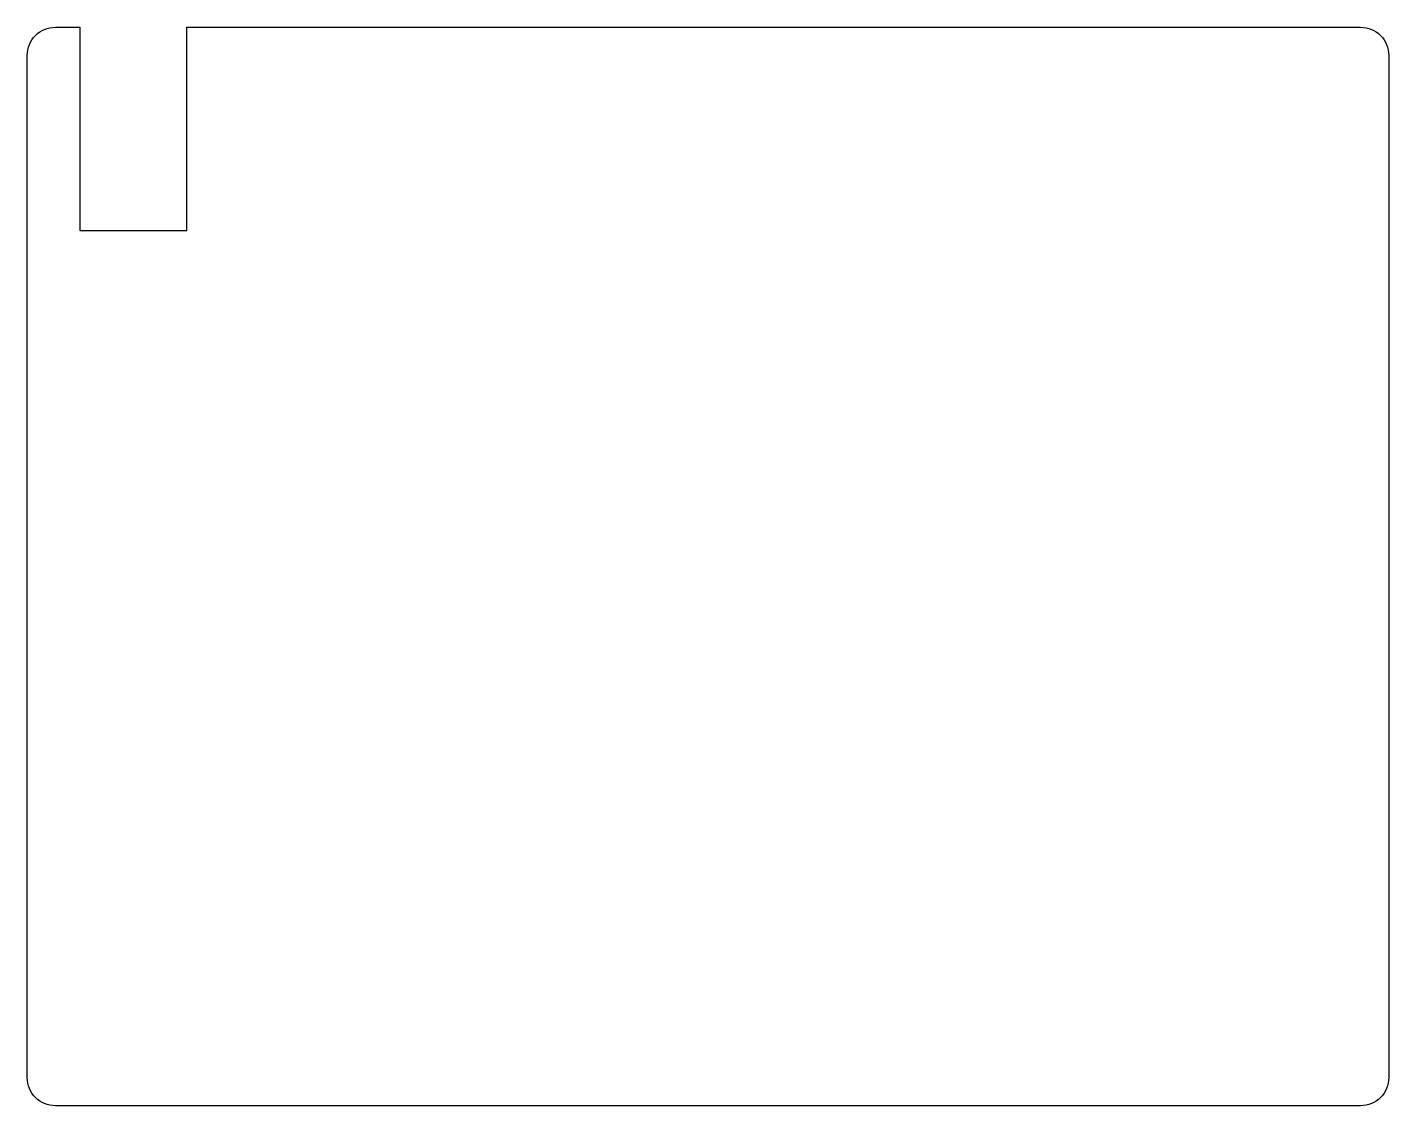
# Model space of a CAD drawing. Header units: millimetres. Extents: x 0 to 140, y -111 to 0.
import ezdxf

# ---------------------------------------------------------------- set-up
doc = ezdxf.new("R2010")
doc.units = ezdxf.units.MM
doc.layers.get('0').update_dxf_attribs({"linetype": 'CONTINUOUS'})

msp = doc.modelspace()

# ---------------------------------------------------------------- linework, layer by layer
msp.add_lwpolyline([(5.5, -0.1), (5.5, -21), (16.5, -21), (16.5, -0.1), (137, -0.1, -0.414214), (139.9, -3), (139.9, -108, -0.414214), (137, -110.9), (3, -110.9, -0.414214), (0.1, -108), (0.1, -3, -0.414214), (3, -0.1)], format="xyb", close=True)

doc.saveas('drawing.dxf')
